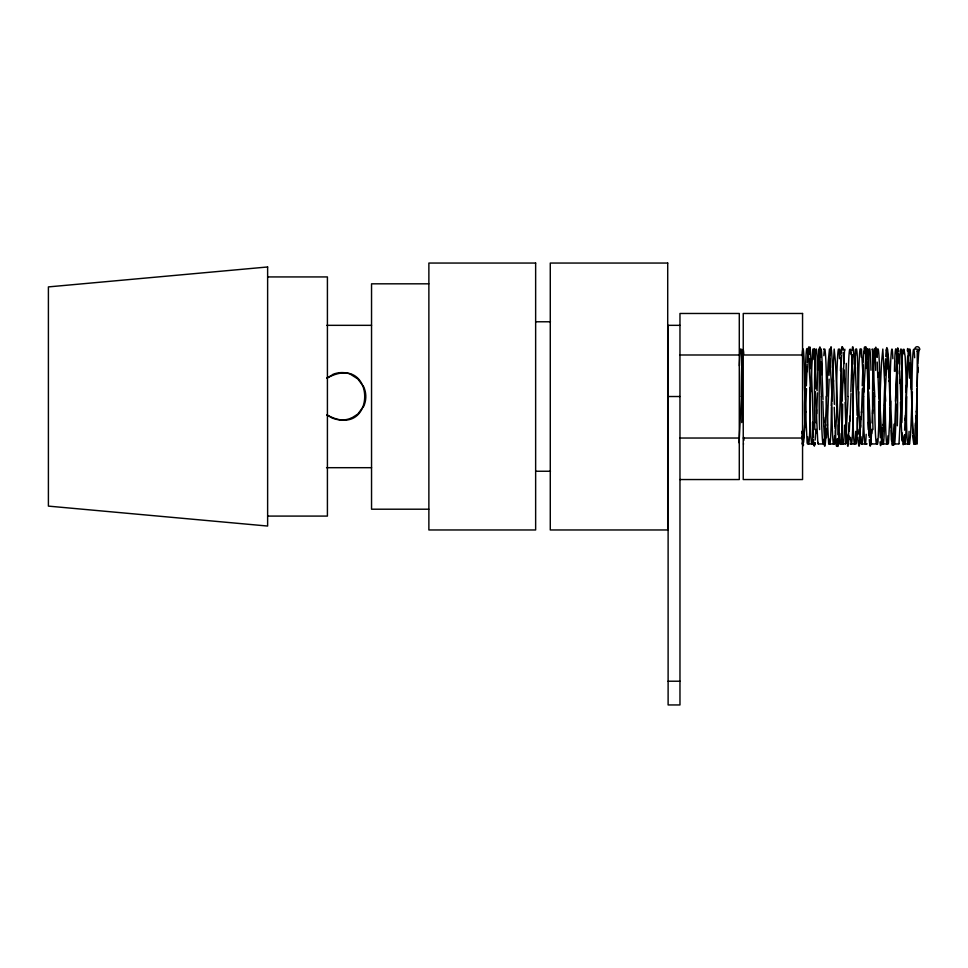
<?xml version="1.0" encoding="UTF-8"?>
<svg xmlns="http://www.w3.org/2000/svg" width="968" height="968" viewBox="0 0 968 968"><rect width="100%" height="100%" fill="white"/><g stroke="black" fill="none" stroke-linecap="round" stroke-linejoin="round"><path stroke-width="1.45" d="M741.367 396.517L739.068 442.787M805.594 391.786C802.678 407.673 807.155 429.248 802.012 443.961M806.489 388.64L805.618 412.465M810.168 396.517L812.83 349.061M817.452 392.814L816.69 413.711M837.284 401.079L835.094 443.138L834.779 443.961L828.85 443.961A47.517 1.694 89.8 0 1 828.681 443.513M842.027 401.248L844.532 349.993M848.125 396.517L845.633 443.731M851.005 393.468L850.122 417.256M852.881 396.517L855.373 349.303M858.967 391.786L856.523 442.727L856.135 443.961L850.206 443.961A47.517 1.706 -90 0 0 850.364 443.876M862.367 388.664L861.496 412.707M863.553 396.517L866.215 349.061M873.354 392.923L872.591 413.759M890.669 401.079L888.479 443.138L888.164 443.961L882.235 443.961A47.517 1.694 89.8 0 1 882.066 443.513M895.412 401.248L897.917 349.993M901.51 396.517L899.006 443.731M912.352 391.786L910.682 433.132M917.228 388.313L916.357 412.09M829.116 379.154L827.374 425.618M831.185 405.858L834.186 349.061L835.457 361.693L839.002 441.723L839.522 443.961L845.463 443.961A47.517 1.694 -89.8 0 0 845.633 443.526M884.921 379.492L883.191 425.315M884.57 405.858L887.571 349.061L888.842 361.693L892.387 441.723L892.907 443.961L898.836 443.961A47.517 1.694 -89.8 0 0 899.006 443.526M905.419 416.627L908.758 349.303M851.876 370.405L851.659 375.79M907.113 371.361L906.907 376.564M807.143 371.676L807.348 366.654M863.02 371.555L863.238 366.497M917.821 372.644L918.039 367.804M816.036 429.26L815.818 433.555M829.77 363.544L829.987 359.237M871.938 429.284L871.72 433.567M885.563 364.113L885.78 359.866M910.634 434.039L909.581 443.925M849.251 436.157L849.033 439.545M904.572 434.91L904.366 438.189M808.002 354.53L808.22 351.686M837.865 438.915L837.647 441.795M893.512 437.984L893.295 440.803M815.165 442.86L814.947 444.627M830.653 349.871L830.871 348.093M886.422 350.646L886.64 348.904M842.027 348.335L842.245 347.149M897.566 349.629L897.772 348.468M850.63 349.279L851.779 356.793L853.135 387.333M904.015 349.279L905.165 356.793L906.52 387.333M332.762 418.418L326.821 414.849C377.339 442.715 377.339 350.307 326.821 378.185L332.762 374.616M363.315 406.705L357.821 414.086L351.009 418.418M836.993 446.224L836.775 446.224A50.13 1.779 89.8 0 1 836.098 443.889M892.653 445.135L892.435 445.135A49.053 1.742 89.8 0 1 891.782 442.848M919.491 349.146L919.6 349.061A2.372 2.372 0 0 0 917.228 346.689A2.372 2.372 0 0 0 914.857 349.061L917.228 349.061L917.228 443.961L914.203 443.925L913.756 441.904M267.628 276.933L327.414 276.933L327.414 516.089L267.628 516.089M428.788 283.818L371.543 283.818L371.543 509.204L428.788 509.204M535.643 321.775L550.477 321.775M326.821 325.333L371.543 325.333M679.972 325.333L668.114 325.333L668.114 704.946L679.972 704.946L679.972 313.475L739.286 313.475L739.286 479.547L679.972 479.547M679.972 354.99L739.286 354.99M743.242 354.99L802.557 354.99M668.114 396.517L679.972 396.517M679.972 438.032L739.286 438.032M743.242 438.032L802.557 438.032M813.423 443.961L807.506 443.961L807.118 442.799L804.493 387.176M818.178 443.961L824.131 443.949L824.615 441.807L828.112 362.903L829.443 349.061L832.286 401.236M866.808 443.961L860.879 443.961L860.504 442.799L857.878 387.176M871.563 443.961L877.516 443.949L878 441.807L881.497 362.903L882.828 349.061L885.659 401.236M909.521 443.961L903.592 443.961A47.517 1.706 -90 0 0 903.749 443.876M326.531 467.689L371.543 467.689M535.643 471.247L550.477 471.247M668.114 681.218L679.972 681.218M351.009 374.616L357.821 378.936L363.315 386.329M864.981 347.016L864.763 347.016A49.925 1.779 -89.8 0 0 864.097 349.339M861.472 349.061L863.976 391.943M808.099 349.061L810.591 391.943M882.066 443.731L879.561 396.517M828.681 443.731L826.188 396.517M872.313 349.303L874.818 396.517M818.94 349.303L821.433 396.517M870.208 445.522L869.99 444.336M814.294 445.51L814.076 444.336M868.72 391.774L871.224 443.029M817.839 443.029L815.334 391.774M913.852 442.945L913.03 432.006M858.87 444.856L858.652 443.09M842.898 348.044L843.116 349.811M803.029 444.3L802.811 442.558M865.634 351.432L865.852 354.3M836.11 441.795L835.892 438.915M809.732 351.699L809.95 354.554M876.923 353.913L877.141 357.265M821.045 353.671L821.263 357.059M912.933 430.01L913.005 432.248M899.272 360.181L899.478 364.379M857.999 433.737L857.781 429.429M843.781 359.189L843.999 363.508M802.061 431.256L802.17 433.313M912.909 430.24L912.195 412.973M890.935 425.993L890.717 421.019M835.239 426.67L835.021 421.6M910.489 368.372L911.348 389.487M855.373 367.344L856.91 407.988M879.743 422.278L879.525 416.954M821.917 370.514L823.006 399.59M823.877 422.592L823.659 417.232M878.012 375.959L878.871 399.469M912.062 410.323L911.227 387.091M912.098 410.214L912.171 413.094M900.119 379.589L900.857 400.002M889.217 380.545L890.076 404.188M844.653 379.166L845.415 400.183M833.484 380.327L834.368 404.43M911.844 403.438L912.025 408.532M350.924 418.236A22.712 21.344 0 0 1 332.847 418.236M363.436 386.256A22.869 22.046 86.9 0 1 363.496 406.802M332.702 374.471A22.712 21.804 -2.6 0 1 351.094 374.41M919.6 349.061A2.372 2.372 0 0 1 917.228 351.432M918.62 352.654A47.468 1.682 -89.7 0 1 919.491 349.436M917.991 364.137A47.952 1.404 -88.8 0 1 918.68 353.005M917.083 386.329A47.88 0.774 -88.2 0 1 917.918 365.601M916.357 411.037A47.13 0.641 -88.1 0 1 916.055 418.575M916.006 415.695A47.964 0.847 -88.2 0 1 915.571 426.138M915.401 423.016A47.626 1.246 -88.6 0 1 914.421 440.44M914.373 443.308A48.11 1.718 -89.8 0 1 913.84 443.925M913.647 443.078A48.158 1.573 89.2 0 1 912.981 435.455M912.848 433.325A48.122 1.065 88.4 0 1 912.098 416.772M910.174 362.843A47.408 1.077 88.4 0 1 910.477 369.401M907.331 350.997A48.013 1.246 88.6 0 1 909.545 378.185M907.064 367.55A48.436 1.319 -88.7 0 1 907.669 356.188M906.109 392.137A48.497 0.629 -88.1 0 1 907.04 367.997M905.419 415.417A47.638 0.714 -88.1 0 1 905.213 420.402M905.165 417.765A48.557 1.004 -88.3 0 1 904.608 430.203M904.342 435.189A48.557 1.549 -89.1 0 1 903.737 442.727M903.507 444.13A48.654 1.742 90 0 1 902.866 443.646M902.878 442.582A47.771 1.585 89.2 0 1 902.563 439.133M902.575 441.275A48.618 1.512 89 0 1 901.995 432.829M902.224 441.033A48.267 1.174 88.5 0 1 900.482 402.119M899.538 370.623A48.811 0.702 88.1 0 1 900.046 383.473M898.643 353.768A48.763 1.379 88.7 0 1 899.236 363.835M898.413 349.702A47.964 1.609 89.3 0 1 898.631 351.578M897.772 348.044A48.836 1.718 89.6 0 1 898.401 351.021M896.9 354.324A48.945 1.67 -89.4 0 1 897.578 348.407M896.598 362.165A48.025 1.331 -88.7 0 1 896.925 356.357M896.017 371.422A48.884 1.21 -88.5 0 1 896.634 358.45M896.804 359.019A48.606 0.762 -88.2 0 1 895.218 415.018A48.606 0.762 -88.2 0 1 893.488 444.965M894.009 424.141A49.053 1.149 -88.4 0 1 893.537 433.942M893.27 438.165A49.114 1.633 -89.3 0 1 892.653 444.348M891.794 441.384A48.243 1.573 89.1 0 1 891.576 438.685M891.601 441.178A49.162 1.44 88.8 0 1 890.899 429.756M890.814 428.243A49.15 0.799 88.2 0 1 889.967 406.971M888.914 373.89A48.352 0.665 88.1 0 1 889.205 381.634M888.406 366.134A49.211 0.871 88.2 0 1 888.854 376.842M887.232 351.469A48.848 1.283 88.6 0 1 888.237 369.34M886.64 347.899A49.332 1.767 89.8 0 1 887.172 348.528M885.756 356.575A49.38 1.621 -89.2 0 1 886.446 348.758M884.849 375.729A49.332 1.089 -88.4 0 1 885.623 358.765M883.191 424.262A48.557 1.101 -88.4 0 1 882.876 430.99M882.852 428.122A49.416 1.283 -88.6 0 1 882.356 437.27M882.066 428.401A49.126 1.585 -89.1 0 1 880.045 441.904M880.311 437.814A49.586 1.343 88.7 0 1 879.694 426.174M879.67 425.726A49.622 0.641 88.1 0 1 878.714 401.018M877.807 372.099A48.727 0.726 88.1 0 1 878.012 377.193M877.19 362.08A49.658 1.016 88.3 0 1 877.746 374.798M876.294 349.266A49.646 1.585 89.1 0 1 876.911 356.986M875.399 348.335A49.731 1.779 -90 0 1 876.064 347.827M875.084 352.945A48.824 1.621 -89.2 0 1 875.411 349.424M874.515 359.382A49.683 1.549 -89 0 1 875.096 350.755M872.967 390.745A49.307 1.198 -88.5 0 1 874.733 350.997M872.519 409.791A49.828 0.714 -88.1 0 1 871.999 422.919M871.696 429.84A49.767 1.404 -88.7 0 1 871.091 440.113M871.067 442.352A48.945 1.646 -89.3 0 1 870.861 444.264M870.849 442.933A49.828 1.754 -89.6 0 1 870.196 445.958M869.99 445.595A49.913 1.694 89.4 0 1 869.312 439.545M869.337 437.488A48.969 1.355 88.7 0 1 868.998 431.559M869.034 435.346A49.84 1.234 88.5 0 1 868.405 422.121M865.828 347.173A49.525 0.774 88.2 0 1 867.594 377.689A49.525 0.774 88.2 0 1 869.216 434.765M865.888 358.414A49.961 1.174 88.4 0 1 866.372 368.397M864.981 347.814A49.997 1.67 89.3 0 1 865.61 354.106M863.892 353.586A49.09 1.597 -89.1 0 1 864.109 350.827M863.19 362.673A50.021 1.464 -88.8 0 1 863.916 351.045M862.246 385.833A49.985 0.811 -88.2 0 1 863.117 364.198M861.484 411.606A49.15 0.678 -88.1 0 1 861.169 419.471M861.121 416.47A50.009 0.883 -88.2 0 1 860.673 427.36M860.491 425.182A49.634 1.355 -88.7 0 1 859.451 442.969M859.415 445.244A50.106 1.791 -89.8 0 1 858.87 445.885M858.664 445.002A50.118 1.646 89.2 0 1 857.963 437.064M857.83 434.85A50.058 1.101 88.4 0 1 857.055 417.631M857.128 415.308A49.223 0.617 88.1 0 1 856.886 409.004M855.046 361.596A49.223 1.113 88.4 0 1 855.373 368.409M854.526 355.232A50.082 1.295 88.6 0 1 855.022 364.5M852.179 350.537A49.755 1.597 89.1 0 1 854.224 364.21M851.828 366.449A50.191 1.367 -88.7 0 1 852.445 354.675M850.836 391.919A50.203 0.653 -88.1 0 1 851.792 366.92M850.122 415.998A49.271 0.738 -88.1 0 1 849.916 421.153M849.856 418.43A50.203 1.028 -88.3 0 1 849.287 431.292M849.009 436.447A50.167 1.597 -89.1 0 1 848.379 444.239M848.149 445.691A50.227 1.803 90 0 1 847.484 445.183M847.496 444.082A49.307 1.633 89.2 0 1 847.169 440.525M847.181 442.739A50.154 1.561 89 0 1 846.589 434.027M846.818 441.868A49.767 1.149 88.4 0 1 845.064 402.252M844.06 369.921A50.239 0.726 88.1 0 1 844.58 383.159M843.14 352.594A50.154 1.416 88.7 0 1 843.745 362.939M842.245 346.701A50.191 1.767 89.6 0 1 842.886 349.763M841.349 353.163A50.263 1.706 -89.4 0 1 842.039 347.076M841.035 361.197A49.295 1.367 -88.7 0 1 841.374 355.232M840.43 370.708A50.154 1.246 -88.5 0 1 841.071 357.398M841.24 357.978A49.816 0.786 -88.2 0 1 839.631 415.393A49.816 0.786 -88.2 0 1 837.84 446.091M838.385 424.734A50.215 1.174 -88.4 0 1 837.901 434.777M837.635 439.097A50.227 1.682 -89.3 0 1 836.993 445.425M835.916 442.17A50.203 1.476 88.8 0 1 835.202 430.506M835.118 428.969A50.154 0.811 88.2 0 1 834.247 407.274M833.17 373.539A49.271 0.678 88.1 0 1 833.484 381.428M832.661 365.638A50.118 0.883 88.2 0 1 833.121 376.552M831.451 349.993A49.719 1.367 88.7 0 1 832.492 367.804M830.859 347.076A50.167 1.791 89.8 0 1 831.403 347.706M829.963 355.897A50.167 1.646 -89.2 0 1 830.665 347.948M829.044 375.342A50.07 1.101 -88.4 0 1 829.83 358.112M827.362 424.553A49.186 1.113 -88.4 0 1 827.047 431.365M827.011 428.461A50.034 1.295 -88.6 0 1 826.515 437.717M826.224 428.764A49.683 1.597 -89.1 0 1 824.179 442.424M824.446 438.286A50.07 1.355 88.7 0 1 823.828 426.537M823.792 426.065A50.07 0.653 88.1 0 1 822.836 401.139M821.3 361.899A50.009 1.028 88.3 0 1 821.856 374.713M820.392 349A49.949 1.597 89.1 0 1 821.021 356.769M819.509 348.056A49.985 1.791 -90 0 1 820.162 347.56M819.182 352.703A49.065 1.621 -89.2 0 1 819.521 349.158M818.613 359.164A49.9 1.561 -89 0 1 819.206 350.501M817.089 390.757A49.489 1.137 -88.4 0 1 818.843 351.36M816.617 409.742A49.913 0.726 -88.1 0 1 816.097 422.883M815.782 429.828A49.816 1.404 -88.7 0 1 815.177 440.101M814.935 442.921A49.828 1.754 -89.6 0 1 814.294 445.958M814.088 445.582A49.864 1.694 89.4 0 1 813.398 439.545M813.423 437.488A48.896 1.355 88.7 0 1 813.096 431.571M813.132 435.346A49.743 1.234 88.5 0 1 812.503 422.145M809.926 347.427A49.368 0.774 88.2 0 1 811.692 377.847A49.368 0.774 88.2 0 1 813.301 434.753M809.986 358.644A49.743 1.162 88.4 0 1 810.47 368.59M809.091 348.105A49.731 1.658 89.3 0 1 809.72 354.361M808.764 347.427A48.763 1.742 90 0 1 809.091 347.415M808.207 349.617A49.61 1.767 -89.8 0 1 808.764 347.209M807.312 362.855A49.658 1.452 -88.8 0 1 808.026 351.311M806.368 385.833A49.586 0.799 -88.2 0 1 807.227 364.379M805.606 411.376A48.678 0.665 -88.1 0 1 805.303 419.168M805.255 416.204A49.513 0.871 -88.2 0 1 804.807 426.985M804.638 424.843A49.102 1.343 -88.7 0 1 803.609 442.424M803.573 444.687A49.525 1.767 -89.8 0 1 803.029 445.316M802.823 444.445A49.501 1.621 89.2 0 1 802.145 436.604M909.085 431.353A47.517 1.694 89.9 0 1 907.076 437.451A47.517 1.694 89.9 0 1 906.217 385.3M901.293 396.408A47.517 1.682 -89.7 0 1 903.918 353.901M894.432 371.337A47.517 1.694 89.9 0 1 896.828 357.615A47.517 1.694 89.9 0 1 897.3 425.799M899.32 373.938A47.517 1.67 -89.6 0 1 901.777 355.716A47.517 1.67 -89.6 0 1 901.898 422.568M906.689 396.638A47.517 1.682 -89.7 0 1 905.6 437.79A47.517 1.682 -89.7 0 1 903.918 437.354M908.879 355.788A47.517 1.694 -89.8 0 1 911.299 386.91M889.834 405.544A47.517 1.646 -89.5 0 1 891.02 356.176A47.517 1.646 -89.5 0 1 892.859 358.717M887.946 435.818A47.517 1.694 89.9 0 1 885.248 402.833M896.041 404.128A47.517 1.694 -89.9 0 1 893.234 433.507M884.776 407.177A47.517 1.706 -90 0 1 882.332 438.879M877.444 443.961A47.517 1.706 90 0 1 877.323 443.876M877.226 439.121A47.517 1.682 89.7 0 1 874.6 396.614M872.192 349.146A47.517 1.694 89.8 0 1 872.313 349.496M868.235 429.635A47.517 1.694 -89.9 0 1 868.502 359.527A47.517 1.694 -89.9 0 1 870.97 370.26M866.808 443.84A47.517 1.694 89.9 0 1 866.481 443.598M872.991 429.611A47.517 1.694 -89.9 0 1 873.245 359.455A47.517 1.694 -89.9 0 1 875.713 370.405M871.563 443.828A47.517 1.67 89.6 0 1 871.224 442.243M876.935 349.061A47.517 1.706 90 0 1 877.056 349.146M877.226 355.679A47.517 1.682 89.7 0 1 878.92 355.232A47.517 1.682 89.7 0 1 879.997 396.384M866.166 434.305A47.517 1.646 89.5 0 1 864.327 436.846A47.517 1.646 89.5 0 1 863.141 387.49M858.555 390.189A47.517 1.694 -89.9 0 1 861.254 357.204M855.7 431.353A47.517 1.694 89.9 0 1 853.691 437.451A47.517 1.694 89.9 0 1 852.832 385.3M863.698 396.517A47.517 1.694 -89.9 0 1 862.778 438.056A47.517 1.694 -89.9 0 1 861.048 436.725M866.541 359.515A47.517 1.694 89.9 0 1 869.349 388.894M847.908 396.408A47.517 1.682 -89.7 0 1 850.533 353.901M844.532 425.097A47.517 1.694 89.9 0 1 842.172 434.547A47.517 1.694 89.9 0 1 841.712 368.179M849.021 422.665A47.517 1.694 89.9 0 1 846.552 433.531A47.517 1.694 89.9 0 1 846.298 363.375M853.304 396.638A47.517 1.682 -89.7 0 1 852.227 437.79A47.517 1.682 -89.7 0 1 850.533 437.354M855.494 355.788A47.517 1.694 -89.8 0 1 857.926 386.91M839.776 349.061A47.517 1.633 89.4 0 1 840.587 354.687M836.449 405.544A47.517 1.646 -89.5 0 1 837.635 356.176A47.517 1.646 -89.5 0 1 839.474 358.717M834.561 435.818A47.517 1.694 89.9 0 1 831.863 402.833M842.656 404.128A47.517 1.694 -89.9 0 1 839.849 433.507M844.532 350.779A47.517 1.67 -89.6 0 1 844.87 349.194M831.391 407.177A47.517 1.706 -90 0 1 828.947 438.879M823.841 439.121A47.517 1.682 89.7 0 1 821.215 396.614M818.807 349.146A47.517 1.694 89.8 0 1 818.94 349.496M814.85 429.635A47.517 1.694 -89.9 0 1 815.129 359.527A47.517 1.694 -89.9 0 1 817.585 370.26M813.423 443.84A47.517 1.694 89.9 0 1 813.096 443.598M819.606 429.611A47.517 1.694 -89.9 0 1 819.86 359.455A47.517 1.694 -89.9 0 1 822.328 370.405M818.178 443.828A47.517 1.67 89.6 0 1 817.839 442.243M823.55 349.061A47.517 1.706 90 0 1 823.683 349.146M823.853 355.679A47.517 1.682 89.7 0 1 825.535 355.232A47.517 1.682 89.7 0 1 826.611 396.384M812.793 434.305A47.517 1.646 89.5 0 1 810.942 436.846A47.517 1.646 89.5 0 1 809.756 387.49M805.17 390.189A47.517 1.694 -89.9 0 1 807.881 357.204M802.315 431.353A47.517 1.694 89.9 0 1 801.94 438.819M810.313 396.517A47.517 1.694 -89.9 0 1 809.393 438.056A47.517 1.694 -89.9 0 1 807.675 436.725M813.156 359.515A47.517 1.694 89.9 0 1 815.963 388.894M802.109 355.788A47.517 1.694 -89.8 0 1 804.541 386.91M739.419 365.844A47.517 1.67 -89.6 0 1 741.754 358.438A47.517 1.67 -89.6 0 1 741.742 422.568M743.956 440.198A47.517 1.682 -89.7 0 1 743.775 437.354M741.149 396.408A47.517 1.682 -89.7 0 1 743.763 353.901M911.929 390.152A47.517 1.694 -89.9 0 1 914.627 357.712M917.083 396.517A47.517 1.694 -90 0 1 916.188 437.959A47.517 1.694 -90 0 1 914.47 436.919M267.628 266.974L48.4 286.903L48.4 506.119L267.628 526.048L267.628 266.974M535.643 263.054L428.872 263.054L428.872 529.968L535.643 529.968L535.643 263.054M667.714 263.054L550.272 263.054L550.272 529.968L667.714 529.968L667.714 263.054M802.557 313.475L743.242 313.475L743.242 479.547L802.557 479.547L802.557 313.475M823.937 443.876A47.517 1.706 90 0 0 824.058 443.961M743.485 443.961A47.517 1.706 -90 0 0 743.605 443.876"/></g></svg>
